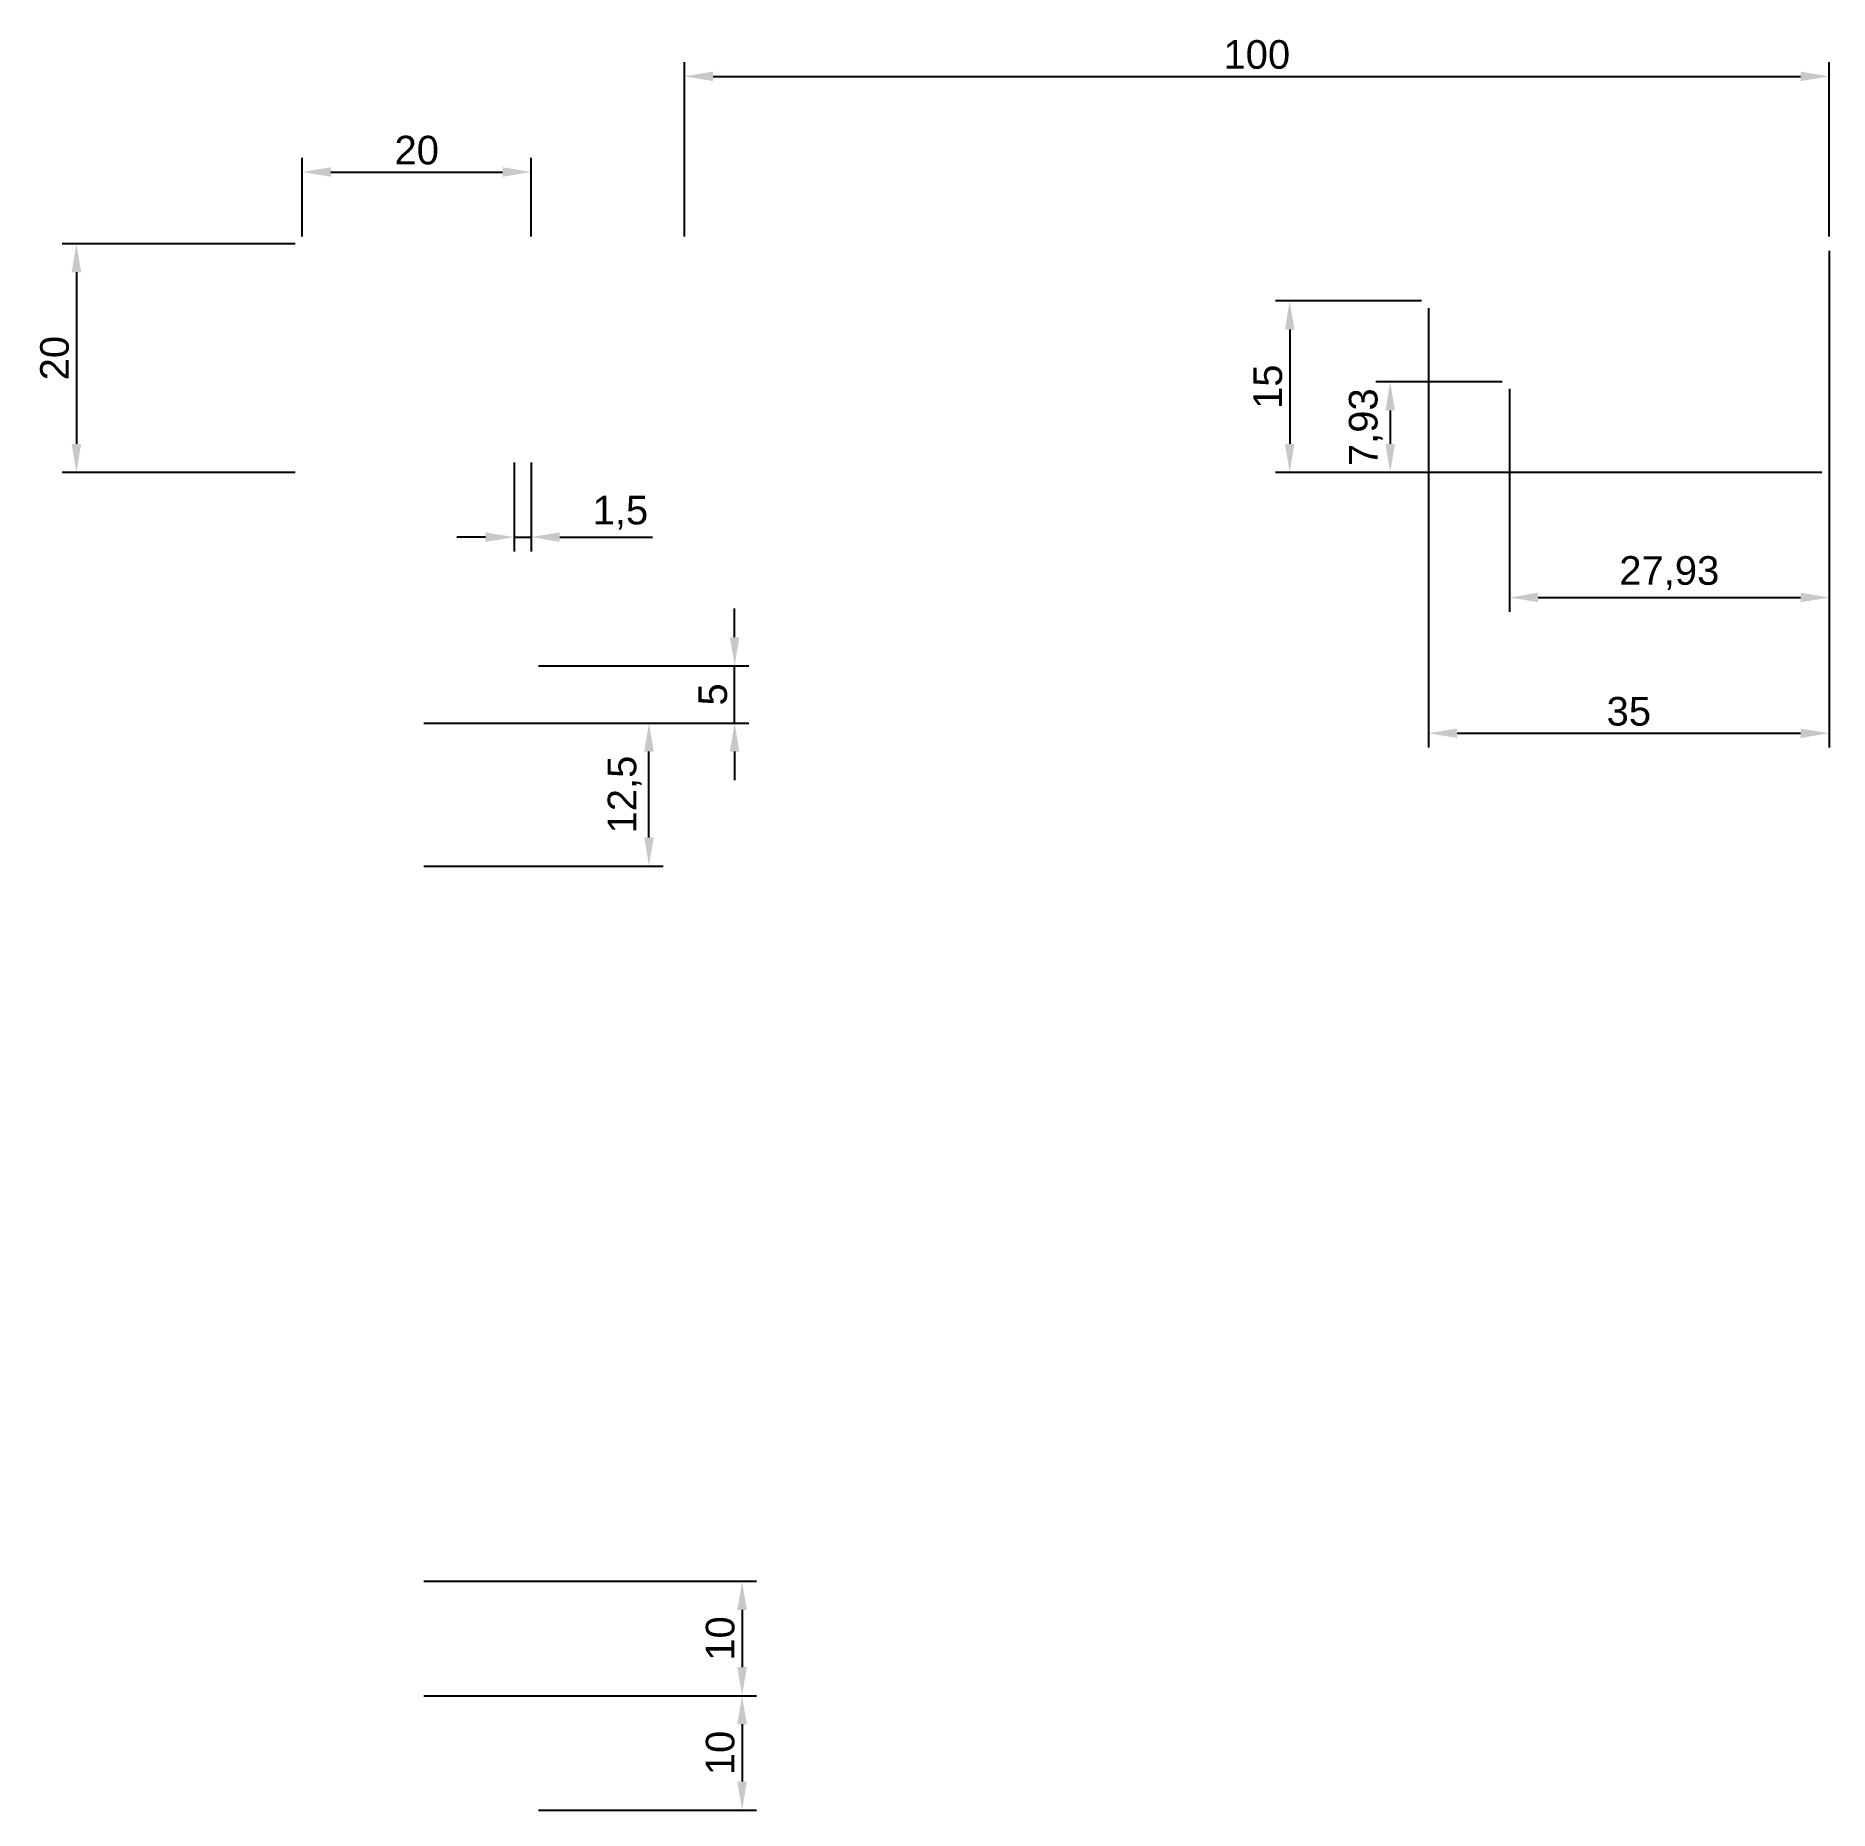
# Paper-space layout 'Layout1' of a CAD drawing. Header units: millimetres. Extents: x 44 to 201, y 19 to 174.
import ezdxf

# ---------------------------------------------------------------- set-up
doc = ezdxf.new("R2010")
doc.units = ezdxf.units.MM
doc.styles.get("Standard").update_dxf_attribs({"font": 'arial.ttf'})
doc.dimstyles.new('ISO-25', dxfattribs={"dimtxt": 2.5, "dimasz": 2.5, "dimexe": 1.25, "dimexo": 0.625, "dimtad": 1, "dimtxsty": 'Standard', "dimcen": 2.5, "dimadec": 0, "dimazin": 0, "dimtfac": 1, "dimtmove": 0, "dimatfit": 3, "dimfxl": 1, "dimarcsym": 0})

# ---------------------------------------------------------------- blocks, each defined once
blk = doc.blocks.new('*D13')
at = {"color": 0, "lineweight": -2, "transparency": 16777216}
for p, q in [((100.9157123183068, 156.1479163733389), (100.9157123183068, 171.3956596845024)), ((200.9157123183068, 156.1479163733389), (200.9157123183068, 171.3956596845024)), ((103.4157123183068, 170.1456596845024), (198.4157123183068, 170.1456596845024))]:
    blk.add_line(p, q, dxfattribs=at)
at = {"color": 0, "transparency": 16777216}
for points in [[(103.4157123183068, 170.562326351169), (103.4157123183068, 169.7289930178357), (100.9157123183068, 170.1456596845024)], [(198.4157123183068, 170.562326351169), (198.4157123183068, 169.7289930178357), (200.9157123183068, 170.1456596845024)]]:
    blk.add_solid(points, dxfattribs=at)
at = {"layer": 'Defpoints', "color": 0, "transparency": 16777216}
for p in [(200.9157123183068, 170.1456596845024), (100.9157123183068, 155.5229163733389), (200.9157123183068, 155.5229163733389)]:
    blk.add_point(p, dxfattribs=at)
at = {"color": 0, "transparency": 16777216, "insert": (150.9157123183068, 172.0470921538066), "char_height": 2.5, "attachment_point": 5}
blk.add_mtext('100', dxfattribs=at)
blk = doc.blocks.new('*D15')
at = {"color": 0, "lineweight": -2, "transparency": 16777216}
for p, q in [((86.02388336286594, 136.3979163733389), (86.02388336286594, 128.6341106223493)), ((87.52388336286594, 136.3979163733389), (87.52388336286594, 128.6341106223493)), ((83.52388336286594, 129.8841106223493), (81.02388336286594, 129.8841106223493)), ((86.02388336286594, 129.8841106223493), (87.52388336286594, 129.8841106223493)), ((90.02388336286594, 129.8841106223493), (98.10880832875954, 129.8841106223493))]:
    blk.add_line(p, q, dxfattribs=at)
at = {"color": 0, "transparency": 16777216}
for points in [[(83.52388336286594, 130.3007772890159), (83.52388336286594, 129.4674439556826), (86.02388336286594, 129.8841106223493)], [(90.02388336286594, 130.3007772890159), (90.02388336286594, 129.4674439556826), (87.52388336286594, 129.8841106223493)]]:
    blk.add_solid(points, dxfattribs=at)
at = {"layer": 'Defpoints', "color": 0, "transparency": 16777216}
for p in [(86.02388336286594, 137.0229163733389), (87.52388336286594, 137.0229163733389), (87.52388336286594, 129.8841106223493)]:
    blk.add_point(p, dxfattribs=at)
at = {"color": 0, "transparency": 16777216, "insert": (95.31634584581273, 132.0114980711897), "char_height": 2.5, "attachment_point": 5}
blk.add_mtext('1,5', dxfattribs=at)
blk = doc.blocks.new('*D17')
at = {"color": 0, "lineweight": -2, "transparency": 16777216}
for p, q in [((200.9157123183077, 154.8979163733389), (200.9157123183077, 111.4932643480768)), ((165.9157123183077, 149.8979163733387), (165.9157123183077, 111.4932643480768)), ((168.4157123183077, 112.7432643480768), (198.4157123183077, 112.7432643480768))]:
    blk.add_line(p, q, dxfattribs=at)
at = {"color": 0, "transparency": 16777216}
for points in [[(168.4157123183077, 113.1599310147435), (168.4157123183077, 112.3265976814101), (165.9157123183077, 112.7432643480768)], [(198.4157123183077, 113.1599310147435), (198.4157123183077, 112.3265976814101), (200.9157123183077, 112.7432643480768)]]:
    blk.add_solid(points, dxfattribs=at)
at = {"layer": 'Defpoints', "color": 0, "transparency": 16777216}
for p in [(200.9157123183077, 155.5229163733389), (165.9157123183077, 150.5229163733387), (200.9157123183077, 112.7432643480768)]:
    blk.add_point(p, dxfattribs=at)
at = {"color": 0, "transparency": 16777216, "insert": (183.4157123183077, 114.6455494776812), "char_height": 2.5, "attachment_point": 5}
blk.add_mtext('35', dxfattribs=at)
blk = doc.blocks.new('*D18')
at = {"color": 0, "lineweight": -2, "transparency": 16777216}
for p, q in [((172.9867801301725, 142.8268485614732), (172.9867801301725, 123.3581479530159)), ((200.9157123183077, 136.3979163733389), (200.9157123183077, 123.3581479530159)), ((175.4867801301725, 124.6081479530159), (198.4157123183077, 124.6081479530159))]:
    blk.add_line(p, q, dxfattribs=at)
at = {"color": 0, "transparency": 16777216}
for points in [[(175.4867801301725, 125.0248146196826), (175.4867801301725, 124.1914812863493), (172.9867801301725, 124.6081479530159)], [(198.4157123183077, 125.0248146196826), (198.4157123183077, 124.1914812863493), (200.9157123183077, 124.6081479530159)]]:
    blk.add_solid(points, dxfattribs=at)
at = {"layer": 'Defpoints', "color": 0, "transparency": 16777216}
for p in [(172.9867801301725, 143.4518485614732), (200.9157123183077, 137.0229163733389), (200.9157123183077, 124.6081479530159)]:
    blk.add_point(p, dxfattribs=at)
at = {"color": 0, "transparency": 16777216, "insert": (186.9512462242401, 126.7355354018563), "char_height": 2.5, "attachment_point": 5}
blk.add_mtext('27,93', dxfattribs=at)
blk = doc.blocks.new('*D19')
at = {"color": 0, "lineweight": -2, "transparency": 16777216}
for p, q in [((165.2907123183077, 150.5229163733388), (152.5369912683198, 150.5229163733388)), ((153.7869912683198, 148.0229163733388), (153.7869912683198, 138.0229163733389)), ((200.2907123183078, 135.5229163733389), (152.5369912683198, 135.5229163733389))]:
    blk.add_line(p, q, dxfattribs=at)
at = {"color": 0, "transparency": 16777216}
for points in [[(153.3703246016532, 148.0229163733388), (154.2036579349865, 148.0229163733388), (153.7869912683198, 150.5229163733388)], [(153.3703246016532, 138.0229163733389), (154.2036579349865, 138.0229163733389), (153.7869912683198, 135.5229163733389)]]:
    blk.add_solid(points, dxfattribs=at)
at = {"layer": 'Defpoints', "color": 0, "transparency": 16777216}
for p in [(165.9157123183077, 150.5229163733388), (153.7869912683198, 135.5229163733389), (200.9157123183078, 135.5229163733389)]:
    blk.add_point(p, dxfattribs=at)
at = {"color": 0, "transparency": 16777216, "insert": (151.8855587990156, 143.0229163733388), "char_height": 2.5, "attachment_point": 5, "rotation": 90}
blk.add_mtext('15', dxfattribs=at)
blk = doc.blocks.new('*D20')
at = {"color": 0, "lineweight": -2, "transparency": 16777216}
for p, q in [((172.3617801301726, 143.4518485614733), (161.3191205731096, 143.4518485614733)), ((162.5691205731096, 140.9518485614733), (162.5691205731096, 138.0229163733389)), ((200.2907123183078, 135.5229163733389), (161.3191205731096, 135.5229163733389))]:
    blk.add_line(p, q, dxfattribs=at)
at = {"color": 0, "transparency": 16777216}
for points in [[(162.152453906443, 140.9518485614733), (162.9857872397763, 140.9518485614733), (162.5691205731096, 143.4518485614733)], [(162.152453906443, 138.0229163733389), (162.9857872397763, 138.0229163733389), (162.5691205731096, 135.5229163733389)]]:
    blk.add_solid(points, dxfattribs=at)
at = {"layer": 'Defpoints', "color": 0, "transparency": 16777216}
for p in [(172.9867801301726, 143.4518485614733), (162.5691205731096, 135.5229163733389), (200.9157123183078, 135.5229163733389)]:
    blk.add_point(p, dxfattribs=at)
at = {"color": 0, "transparency": 16777216, "insert": (160.4417331242692, 139.487382467406), "char_height": 2.5, "attachment_point": 5, "rotation": 90}
blk.add_mtext('7,93', dxfattribs=at)
blk = doc.blocks.new('*D21')
at = {"color": 0, "lineweight": -2, "transparency": 16777216}
for p, q in [((105.2951580351419, 121.1342358458027), (105.2951580351419, 123.6342358458027)), ((88.14888336287854, 118.6342358458027), (106.5451580351419, 118.6342358458027)), ((105.2951580351419, 113.6342358458027), (105.2951580351419, 118.6342358458027)), ((78.14888336287854, 113.6342358458027), (106.5451580351419, 113.6342358458027)), ((105.2951580351419, 111.1342358458027), (105.2951580351419, 108.6342358458027))]:
    blk.add_line(p, q, dxfattribs=at)
at = {"color": 0, "transparency": 16777216}
for points in [[(104.8784913684753, 121.1342358458027), (105.7118247018086, 121.1342358458027), (105.2951580351419, 118.6342358458027)], [(104.8784913684753, 111.1342358458027), (105.7118247018086, 111.1342358458027), (105.2951580351419, 113.6342358458027)]]:
    blk.add_solid(points, dxfattribs=at)
at = {"layer": 'Defpoints', "color": 0, "transparency": 16777216}
for p in [(87.52388336287854, 118.6342358458027), (105.2951580351419, 118.6342358458027), (77.52388336287854, 113.6342358458027)]:
    blk.add_point(p, dxfattribs=at)
at = {"color": 0, "transparency": 16777216, "insert": (103.3988415276385, 116.1342358458027), "char_height": 2.5, "attachment_point": 5, "rotation": 90}
blk.add_mtext('5', dxfattribs=at)
blk = doc.blocks.new('*D22')
at = {"color": 0, "lineweight": -2, "transparency": 16777216}
for p, q in [((78.14888336287854, 113.6342358458027), (99.06408537007002, 113.6342358458027)), ((97.81408537007002, 103.6342358458027), (97.81408537007002, 111.1342358458027)), ((78.14888336287672, 101.1342358458027), (99.06408537007002, 101.1342358458027))]:
    blk.add_line(p, q, dxfattribs=at)
at = {"color": 0, "transparency": 16777216}
for points in [[(97.39741870340335, 111.1342358458027), (98.23075203673669, 111.1342358458027), (97.81408537007002, 113.6342358458027)], [(97.39741870340335, 103.6342358458027), (98.23075203673669, 103.6342358458027), (97.81408537007002, 101.1342358458027)]]:
    blk.add_solid(points, dxfattribs=at)
at = {"layer": 'Defpoints', "color": 0, "transparency": 16777216}
for p in [(77.52388336287854, 113.6342358458027), (97.81408537007002, 113.6342358458027), (77.52388336287672, 101.1342358458027)]:
    blk.add_point(p, dxfattribs=at)
at = {"color": 0, "transparency": 16777216, "insert": (95.68669792122964, 107.3842358458027), "char_height": 2.5, "attachment_point": 5, "rotation": 90}
blk.add_mtext('12,5', dxfattribs=at)
blk = doc.blocks.new('*D23')
at = {"color": 0, "lineweight": -2, "transparency": 16777216}
for p, q in [((78.14888336287854, 28.63423584580268), (107.1956858071272, 28.63423584580268)), ((105.9456858071272, 26.13423584580269), (105.9456858071272, 21.13423584580268)), ((88.14888336287854, 18.63423584580267), (107.1956858071272, 18.63423584580268))]:
    blk.add_line(p, q, dxfattribs=at)
at = {"color": 0, "transparency": 16777216}
for points in [[(105.5290191404605, 26.13423584580269), (106.3623524737938, 26.13423584580269), (105.9456858071272, 28.63423584580269)], [(105.5290191404605, 21.13423584580268), (106.3623524737938, 21.13423584580268), (105.9456858071272, 18.63423584580268)]]:
    blk.add_solid(points, dxfattribs=at)
at = {"layer": 'Defpoints', "color": 0, "transparency": 16777216}
for p in [(77.52388336287854, 28.63423584580268), (87.52388336287854, 18.63423584580267), (105.9456858071272, 18.63423584580268)]:
    blk.add_point(p, dxfattribs=at)
at = {"color": 0, "transparency": 16777216, "insert": (104.0442533378229, 23.63423584580264), "char_height": 2.5, "attachment_point": 5, "rotation": 90}
blk.add_mtext('10', dxfattribs=at)
blk = doc.blocks.new('*D24')
at = {"color": 0, "lineweight": -2, "transparency": 16777216}
for p, q in [((78.14888336287854, 38.63423584580268), (107.1956858071272, 38.63423584580269)), ((105.9456858071272, 36.13423584580269), (105.9456858071272, 31.13423584580269)), ((78.14888336287854, 28.63423584580268), (107.1956858071272, 28.63423584580268))]:
    blk.add_line(p, q, dxfattribs=at)
at = {"color": 0, "transparency": 16777216}
for points in [[(105.5290191404605, 36.13423584580269), (106.3623524737939, 36.13423584580269), (105.9456858071272, 38.63423584580269)], [(105.5290191404606, 31.13423584580269), (106.3623524737939, 31.13423584580269), (105.9456858071272, 28.63423584580269)]]:
    blk.add_solid(points, dxfattribs=at)
at = {"layer": 'Defpoints', "color": 0, "transparency": 16777216}
for p in [(77.52388336287854, 38.63423584580268), (77.52388336287854, 28.63423584580268), (105.9456858071272, 28.63423584580269)]:
    blk.add_point(p, dxfattribs=at)
at = {"color": 0, "transparency": 16777216, "insert": (104.044253337823, 33.63423584580265), "char_height": 2.5, "attachment_point": 5, "rotation": 90}
blk.add_mtext('10', dxfattribs=at)
blk = doc.blocks.new('*D25')
at = {"color": 0, "lineweight": -2, "transparency": 16777216}
for p, q in [((67.52388336286594, 156.1479163733389), (67.52388336286594, 163.0370018236452)), ((87.52388336286594, 156.1479163733389), (87.52388336286594, 163.0370018236452)), ((70.02388336286594, 161.7870018236452), (85.02388336286594, 161.7870018236452))]:
    blk.add_line(p, q, dxfattribs=at)
at = {"color": 0, "transparency": 16777216}
for points in [[(70.02388336286594, 162.2036684903119), (70.02388336286594, 161.3703351569785), (67.52388336286594, 161.7870018236452)], [(85.02388336286594, 162.2036684903119), (85.02388336286594, 161.3703351569785), (87.52388336286594, 161.7870018236452)]]:
    blk.add_solid(points, dxfattribs=at)
at = {"layer": 'Defpoints', "color": 0, "transparency": 16777216}
for p in [(87.52388336286594, 161.7870018236452), (67.52388336286594, 155.5229163733389), (87.52388336286594, 155.5229163733389)]:
    blk.add_point(p, dxfattribs=at)
at = {"color": 0, "transparency": 16777216, "insert": (77.52388336286594, 163.6884342929494), "char_height": 2.5, "attachment_point": 5}
blk.add_mtext('20', dxfattribs=at)
blk = doc.blocks.new('*D26')
at = {"color": 0, "lineweight": -2, "transparency": 16777216}
for p, q in [((66.89888336286597, 155.5229163733389), (46.54029190905818, 155.5229163733389)), ((47.79029190905818, 153.0229163733389), (47.79029190905818, 138.0229163733389)), ((66.89888336286597, 135.5229163733389), (46.54029190905818, 135.5229163733389))]:
    blk.add_line(p, q, dxfattribs=at)
at = {"color": 0, "transparency": 16777216}
for points in [[(47.37362524239151, 153.0229163733389), (48.20695857572485, 153.0229163733389), (47.79029190905818, 155.5229163733389)], [(47.37362524239152, 138.0229163733389), (48.20695857572485, 138.0229163733389), (47.79029190905818, 135.5229163733389)]]:
    blk.add_solid(points, dxfattribs=at)
at = {"layer": 'Defpoints', "color": 0, "transparency": 16777216}
for p in [(67.52388336286597, 155.5229163733389), (47.79029190905818, 135.5229163733389), (67.52388336286597, 135.5229163733389)]:
    blk.add_point(p, dxfattribs=at)
at = {"color": 0, "transparency": 16777216, "insert": (45.88885943975398, 145.5229163733389), "char_height": 2.5, "attachment_point": 5, "rotation": 90}
blk.add_mtext('20', dxfattribs=at)

psp = doc.layouts.get("Layout1")

# ---------------------------------------------------------------- dimensions: what is measured, and where the dimension line sits
for base, p1, p2, picture, middle in [((200.9157123183068, 170.1456596845024), (100.9157123183068, 155.5229163733389), (200.9157123183068, 155.5229163733389), '*D13', (150.9157123183068, 172.0470921538066)), ((87.52388336286594, 161.7870018236452), (67.52388336286594, 155.5229163733389), (87.52388336286594, 155.5229163733389), '*D25', (77.52388336286594, 163.6884342929494)), ((200.9157123183077, 112.7432643480768), (165.9157123183077, 150.5229163733387), (200.9157123183077, 155.5229163733389), '*D17', (183.4157123183077, 114.6455494776812)), ((200.9157123183077, 124.6081479530159), (172.9867801301725, 143.4518485614732), (200.9157123183077, 137.0229163733389), '*D18', (186.9512462242401, 126.7355354018563)), ((87.52388336286594, 129.8841106223493), (86.02388336286594, 137.0229163733389), (87.52388336286594, 137.0229163733389), '*D15', (95.31634584581273, 132.0114980711897))]:
    dim = psp.add_linear_dim(base=base, p1=p1, p2=p2, dimstyle='ISO-25', override={"dimlfac": -1})
    dim.commit()
    dim.dimension.update_dxf_attribs({"geometry": picture, "text_midpoint": middle})
for base, p1, p2, picture, middle in [((47.79029190905818, 135.5229163733389), (67.52388336286594, 155.5229163733389), (67.52388336286594, 135.5229163733389), '*D26', (45.88885943975398, 145.5229163733389)), ((153.7869912683198, 135.5229163733389), (165.9157123183077, 150.5229163733387), (200.9157123183077, 135.5229163733389), '*D19', (151.8855587990156, 143.0229163733388)), ((162.5691205731096, 135.5229163733389), (172.9867801301725, 143.4518485614732), (200.9157123183077, 135.5229163733389), '*D20', (160.4417331242692, 139.487382467406)), ((105.2951580351419, 118.6342358458027), (77.52388336287851, 113.6342358458027), (87.52388336287851, 118.6342358458027), '*D21', (103.3988415276385, 116.1342358458027)), ((97.81408537007002, 113.6342358458027), (77.52388336287669, 101.1342358458027), (77.52388336287851, 113.6342358458027), '*D22', (95.68669792122964, 107.3842358458027)), ((105.9456858071272, 18.63423584580268), (77.52388336287851, 28.63423584580266), (87.52388336287851, 18.63423584580266), '*D23', (104.0442533378229, 23.63423584580264))]:
    dim = psp.add_linear_dim(base=base, p1=p1, p2=p2, angle=90, dimstyle='ISO-25', override={"dimlfac": -1})
    dim.commit()
    dim.dimension.update_dxf_attribs({"geometry": picture, "text_midpoint": middle})
dim = psp.add_aligned_dim(p1=(77.52388336287851, 38.63423584580266), p2=(77.52388336287851, 28.63423584580266), distance=28.421802444248698, dimstyle='ISO-25', override={"dimlfac": -1})
dim.commit()
dim.dimension.update_dxf_attribs({"geometry": '*D24', "text_midpoint": (104.044253337823, 33.63423584580265)})

doc.saveas('drawing.dxf')
